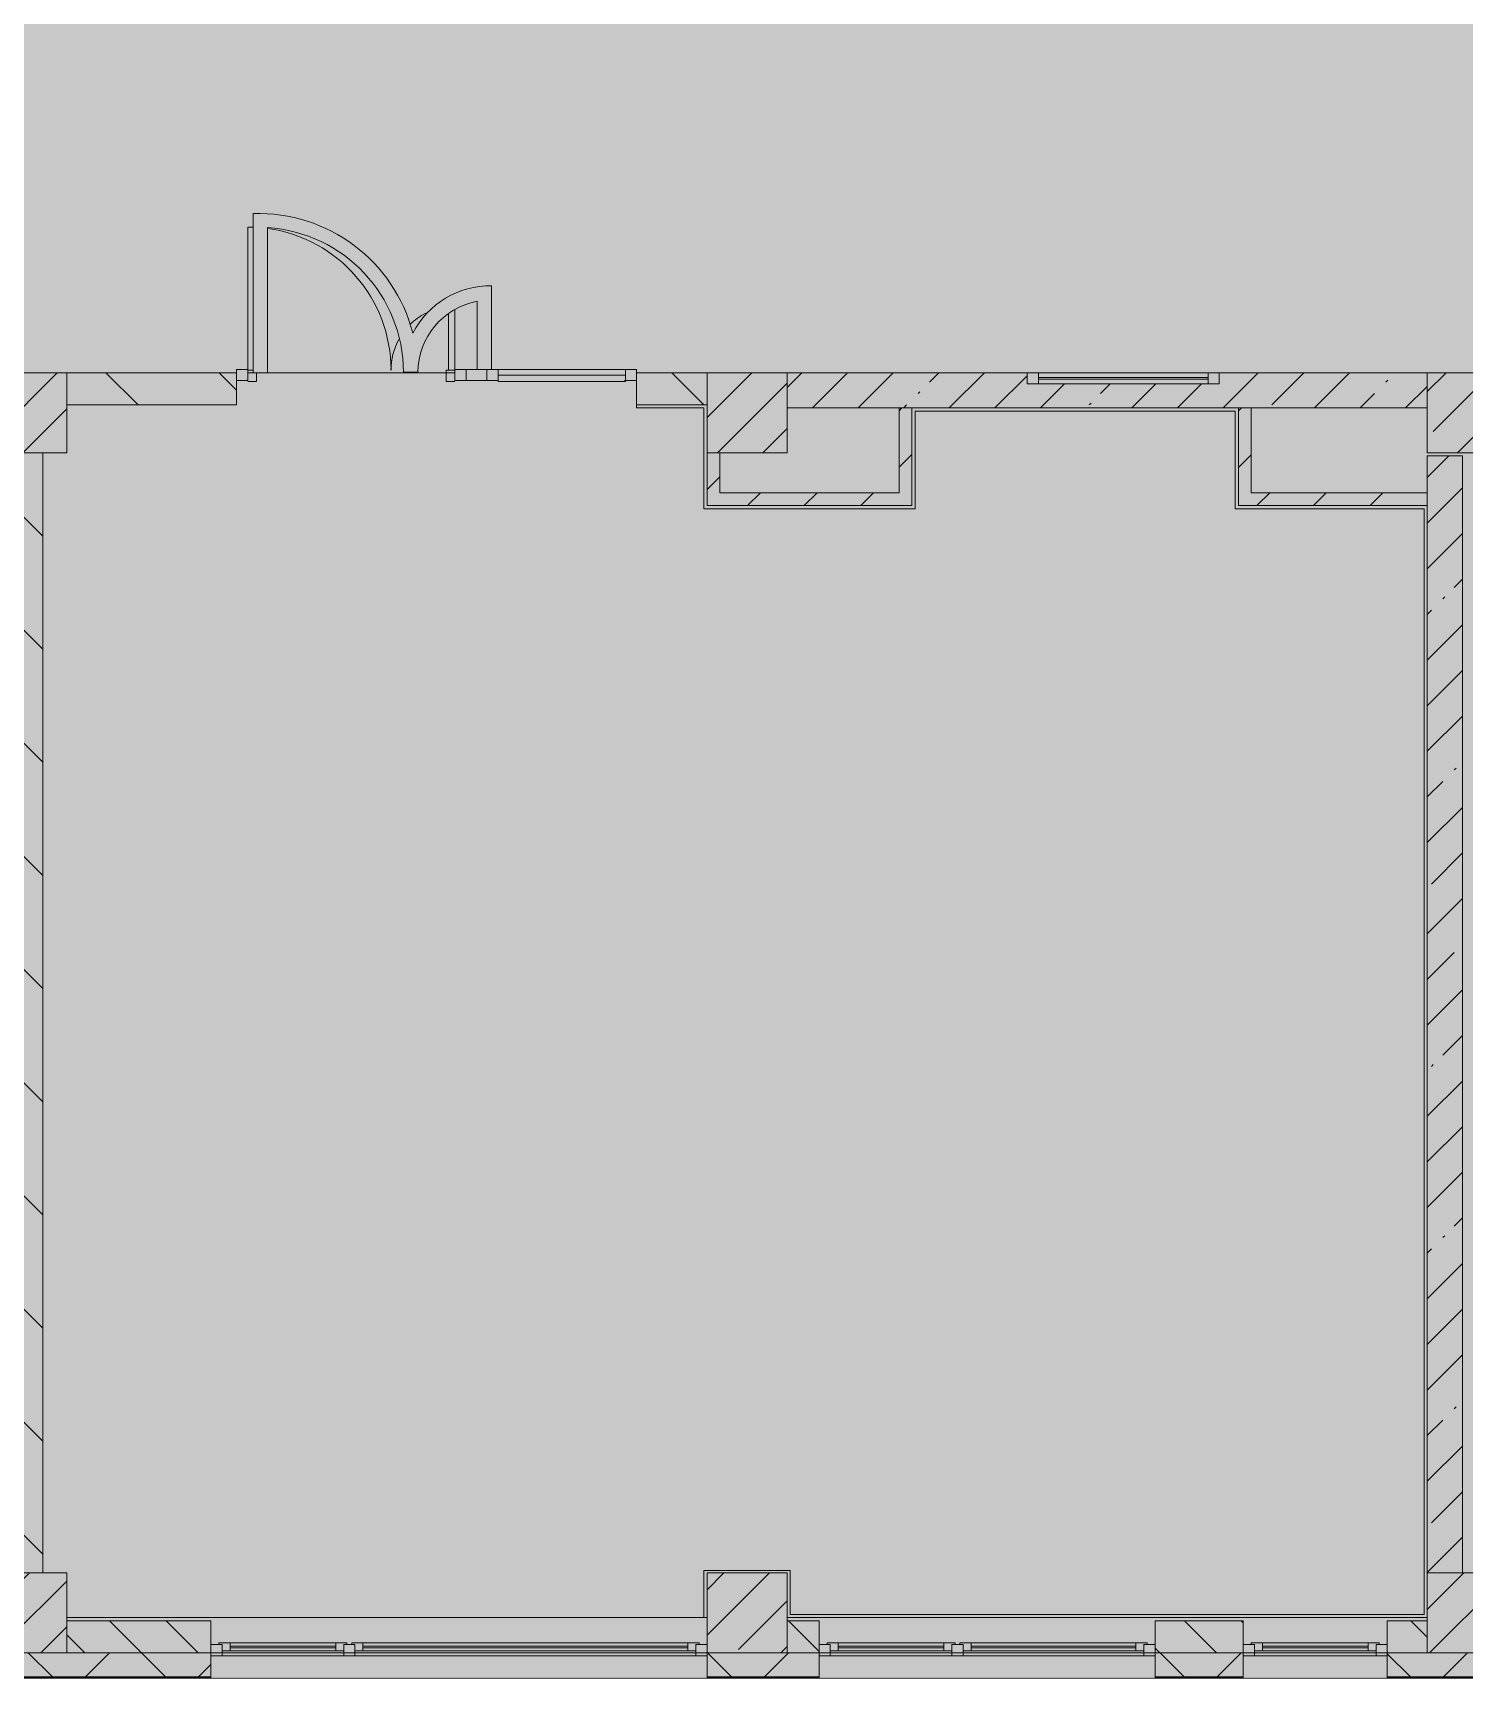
# Model space of a CAD drawing. Header units: millimetres. Extents: x 35524 to 235479, y -8553 to 29000.
# Drawn here: x 165167 to 174109, y -258 to 10024 of the extents above; entities that cross this region are included whole.
import ezdxf

# ---------------------------------------------------------------- set-up
doc = ezdxf.new("R2010")
doc.units = ezdxf.units.MM
doc.layers.add('A-DETL-GENF-3', color=7, linetype='Continuous', lineweight=9, true_color=0xc0c0c0, transparency=0.4)
for name, color, linetype, lineweight, true_color in [('A-DETL-GENF-5', 7, 'Continuous', 5, 0xb7b7b7), ('A-DOOR-3', 7, 'Continuous', 5, 0xe2e2e2), ('A-DOOR-4', 7, 'Continuous', 5, 0xb7b7b7), ('A-FLOR-1', 7, 'Continuous', 5, 0xb7b7b7), ('A-GLAZ-3', 7, 'Continuous', 5, 0x737373), ('A-GLAZ-CURT-2', 7, 'Continuous', 5, 0x737373), ('A-GLAZ-CWMG-2', 7, 'Continuous', 5, 0x737373), ('A-WALL-7', 7, 'Continuous', 5, 0x737373), ('A-WALL-8', 7, 'Continuous', 9, 0x737373), ('I-WALL-23', 7, 'Continuous', 5, 0x737373), ('S-COLS-2', 7, 'Continuous', 5, 0x737373)]:
    doc.layers.add(name, color=color, linetype=linetype, lineweight=lineweight, true_color=true_color)
for name, color, linetype, lineweight in [('A-GLAZ-CURT-3', 7, 'Continuous', 5), ('A-WALL', 7, 'Continuous', 9), ('A-WALL-6', 7, 'Continuous', 5), ('I-WALL-24', 7, 'Continuous', 5), ('S-COLS-1', 7, 'Continuous', 5)]:
    doc.layers.add(name, color=color, linetype=linetype, lineweight=lineweight)
pattern_1 = [(45, (108468.84, 0), (-285.1231, 285.1231), []), (45, (108753.96, 0), (-285.1231, 285.1231), [504.031, -100.806, 16.764, -84.042])]
pattern_2 = [(135, (108468.84, 0), (-353.5534, -353.5534), [])]
pattern_3 = [(45, (108468.84, 0), (-176.7767, 176.7767), [])]

# ---------------------------------------------------------------- blocks, each defined once
blk = doc.blocks.new('BSC_Колонна _Прямоугольная - 500х500-V106-3_4_2_птичка')
at = {"layer": 'S-COLS-1'}
h = blk.add_hatch(dxfattribs=at)
h.set_pattern_fill('FP_81', color=256, style=0, pattern_type=2)
h.set_pattern_definition([(45, (-61160, -7650), (-285.1231, 285.1231), []), (45, (-60874.88, -7650), (-285.123, 285.123), [504.031, -100.806, 16.764, -84.042])])
h.paths.add_polyline_path([(-250, -250), (250, -250), (250, 250), (-250, 250)])
at = {"layer": 'S-COLS-2'}
for p, q in [((250, 250), (-250, 250)), ((-250, 250), (-250, -250)), ((250, -250), (250, 250)), ((-250, -250), (250, -250))]:
    blk.add_line(p, q, dxfattribs=at)
blk = doc.blocks.new('BSC_Колонна _Прямоугольная - 500х500-V113-3_4_2_птичка')
at = {"layer": 'S-COLS-1'}
h = blk.add_hatch(dxfattribs=at)
h.set_pattern_fill('FP_88', color=256, style=0, pattern_type=2)
h.set_pattern_definition([(45, (-61160, -150), (-285.123, 285.123), []), (45, (-60874.88, -150), (-285.123, 285.123), [504.031, -100.806, 16.764, -84.042])])
h.paths.add_polyline_path([(-250, -250), (250, -250), (250, 250), (-250, 250)])
at = {"layer": 'S-COLS-2'}
for p, q in [((250, 250), (-250, 250)), ((-250, 250), (-250, -250)), ((250, -250), (250, 250)), ((-250, -250), (250, -250))]:
    blk.add_line(p, q, dxfattribs=at)
blk = doc.blocks.new('BSC_Колонна _Прямоугольная - 500х500-V114-3_4_2_птичка')
at = {"layer": 'S-COLS-1'}
h = blk.add_hatch(dxfattribs=at)
h.set_pattern_fill('FP_89', color=256, style=0, pattern_type=2)
h.set_pattern_definition([(45, (-65660, -150), (-285.1231, 285.1231), []), (45, (-65374.88, -150), (-285.1231, 285.1231), [504.031, -100.806, 16.764, -84.042])])
h.paths.add_polyline_path([(-250, -250), (250, -250), (250, 250), (-250, 250)])
at = {"layer": 'S-COLS-2'}
for p, q in [((250, 250), (-250, 250)), ((-250, 250), (-250, -250)), ((250, -250), (250, 250)), ((-250, -250), (250, -250))]:
    blk.add_line(p, q, dxfattribs=at)
blk = doc.blocks.new('BSC_Колонна _Прямоугольная - 500х500-V117-3_4_2_птичка')
at = {"layer": 'S-COLS-1'}
h = blk.add_hatch(dxfattribs=at)
h.set_pattern_fill('FP_92', color=256, style=0, pattern_type=2)
h.set_pattern_definition([(45, (-65660, -7650), (-285.1231, 285.1231), []), (45, (-65374.88, -7650), (-285.1231, 285.1231), [504.031, -100.806, 16.764, -84.042])])
h.paths.add_polyline_path([(-250, -250), (250, -250), (250, 22), (220, 22), (220, 30), (250, 30), (250, 250), (-250, 250), (-250, 30)])
at = {"layer": 'S-COLS-2'}
for p, q in [((220, 250), (-250, 250)), ((-250, 250), (-250, -250)), ((250, -250), (250, 22)), ((-250, -250), (250, -250))]:
    blk.add_line(p, q, dxfattribs=at)
blk = doc.blocks.new('BSC_Колонна _Прямоугольная - 500х500-V125-3_4_2_птичка')
at = {"layer": 'S-COLS-1'}
h = blk.add_hatch(dxfattribs=at)
h.set_pattern_fill('FP_109', color=256, style=0, pattern_type=2)
h.set_pattern_definition([(45, (-56660, -150), (-285.123, 285.123), []), (45, (-56374.88, -150), (-285.123, 285.123), [504.031, -100.806, 16.764, -84.042])])
h.paths.add_polyline_path([(-250, -250), (250, -250), (250, 250), (-250, 250), (-250, 80)])
at = {"layer": 'S-COLS-2'}
for p, q in [((250, 250), (-250, 250)), ((-250, 250), (-250, -250)), ((250, -250), (250, 250)), ((-250, -250), (250, -250))]:
    blk.add_line(p, q, dxfattribs=at)
blk = doc.blocks.new('BSC_Колонна _Прямоугольная - 500х500-V126-3_4_2_птичка')
at = {"layer": 'S-COLS-1'}
h = blk.add_hatch(dxfattribs=at)
h.set_pattern_fill('FP_110', color=256, style=0, pattern_type=2)
h.set_pattern_definition([(45, (-56660, -7650), (-285.123, 285.123), []), (45, (-56374.88, -7650), (-285.123, 285.123), [504.031, -100.806, 16.764, -84.042])])
h.paths.add_polyline_path([(-250, -250), (250, -250), (250, 250), (-250, 250)])
at = {"layer": 'S-COLS-2'}
for p, q in [((250, 250), (-250, 250)), ((-250, 250), (-250, -250)), ((250, -250), (250, 250)), ((-250, -250), (250, -250))]:
    blk.add_line(p, q, dxfattribs=at)
blk = doc.blocks.new('120_Окно_СКБ_2Ст - 120_Окно_СКБ_2Ст 3100х2500 _мал_створка слева_ 2-22446355-3_4_2_птичка')
at = {"layer": 'A-GLAZ-3'}
for p, q in [((-1550, -127), (-1550, -57)), ((-1550, -57), (-1480, -57)), ((1550, -57), (-1550, -57)), ((-1480, -57), (-1480, -127)), ((650, -87), (-1480, -87)), ((-1480, -87), (-1480, -127)), ((-1430, -137), (-1430, -87)), ((600, -137), (600, -87)), ((650, -127), (650, -57)), ((650, -57), (720, -57)), ((650, -127), (650, -87)), ((720, -57), (720, -127)), ((1480, -87), (720, -87)), ((720, -87), (720, -127)), ((770, -137), (770, -87)), ((1430, -137), (1430, -87)), ((1480, -127), (1480, -57)), ((1480, -57), (1550, -57)), ((1480, -127), (1480, -87)), ((1550, -57), (1550, -127)), ((-1480, -127), (-1550, -127)), ((-1550, -127), (-1500, -127)), ((-1480, -127), (-1500, -127)), ((-1500, -127), (-1500, -137)), ((-1500, -137), (670, -137)), ((670, -137), (-1500, -137)), ((-1430, -107), (600, -107)), ((600, -117), (-1430, -117)), ((720, -127), (650, -127)), ((670, -127), (650, -127)), ((670, -127), (700, -127)), ((670, -137), (670, -127)), ((720, -127), (700, -127)), ((700, -127), (700, -137)), ((700, -137), (1500, -137)), ((1500, -137), (700, -137)), ((770, -107), (1430, -107)), ((1430, -117), (770, -117)), ((1550, -127), (1480, -127)), ((1500, -127), (1480, -127)), ((1500, -127), (1550, -127)), ((1500, -137), (1500, -127))]:
    blk.add_line(p, q, dxfattribs=at)
blk = doc.blocks.new('120_Окно_СКБ_1Ст - 120_Окно_СКБ_1Ст 900х2500_h_-V132-3_4_2_птичка')
at = {"layer": 'A-GLAZ-3'}
for p, q in [((-450, -127), (-450, -57)), ((-450, -57), (-380, -57)), ((450, -57), (-450, -57)), ((-380, -57), (-380, -127)), ((380, -87), (-380, -87)), ((-380, -87), (-380, -127)), ((-330, -137), (-330, -87)), ((330, -137), (330, -87)), ((380, -127), (380, -57)), ((380, -57), (450, -57)), ((380, -127), (380, -87)), ((450, -57), (450, -127)), ((-380, -127), (-450, -127)), ((-450, -127), (-400, -127)), ((-380, -127), (-400, -127)), ((-400, -127), (-400, -137)), ((-400, -137), (400, -137)), ((400, -137), (-400, -137)), ((-330, -107), (330, -107)), ((330, -117), (-330, -117)), ((450, -127), (380, -127)), ((400, -127), (380, -127)), ((400, -127), (450, -127)), ((400, -137), (400, -127))]:
    blk.add_line(p, q, dxfattribs=at)
blk = doc.blocks.new('120_Окно_СКБ_2Ст - 120_Окно_СКБ_2Ст 2100х2400 _мал створка справа_-V133-3_4_2_птичка')
at = {"layer": 'A-GLAZ-3'}
for p, q in [((-1050, -127), (-1050, -57)), ((-1050, -57), (-980, -57)), ((1050, -57), (-1050, -57)), ((-980, -57), (-980, -127)), ((150, -87), (-980, -87)), ((-980, -87), (-980, -127)), ((-930, -137), (-930, -87)), ((100, -137), (100, -87)), ((150, -127), (150, -57)), ((150, -57), (220, -57)), ((150, -127), (150, -87)), ((220, -57), (220, -127)), ((980, -87), (220, -87)), ((220, -87), (220, -127)), ((270, -137), (270, -87)), ((930, -137), (930, -87)), ((980, -127), (980, -57)), ((980, -57), (1050, -57)), ((980, -127), (980, -87)), ((1050, -57), (1050, -127)), ((-980, -127), (-1050, -127)), ((-1050, -127), (-1000, -127)), ((-980, -127), (-1000, -127)), ((-1000, -127), (-1000, -137)), ((-1000, -137), (170, -137)), ((170, -137), (-1000, -137)), ((-930, -107), (100, -107)), ((100, -117), (-930, -117)), ((220, -127), (150, -127)), ((170, -127), (150, -127)), ((170, -127), (198, -127)), ((170, -137), (170, -127)), ((220, -127), (200, -127)), ((200, -127), (200, -137)), ((200, -137), (1000, -137)), ((1000, -137), (200, -137)), ((270, -107), (930, -107)), ((930, -117), (270, -117)), ((1050, -127), (980, -127)), ((1000, -127), (980, -127)), ((1000, -127), (1050, -127)), ((1000, -137), (1000, -127))]:
    blk.add_line(p, q, dxfattribs=at)
blk = doc.blocks.new('Прямоугольный импост - 50 x 70 мм-V266-3_4_2_птичка')
at = {"layer": 'A-GLAZ-CWMG-2'}
for p, q in [((-70, 35), (0, 35)), ((-70, -35), (-70, 35)), ((0, 35), (0, -35)), ((0, -35), (-70, -35))]:
    blk.add_line(p, q, dxfattribs=at)
blk = doc.blocks.new('Дверь_Витражная_остекление_ - ДВН_ДАО_Главный вход_1200 в свету-V275-3_4_2_птичка')
at = {"layer": 'A-DOOR-3'}
for points in [[(-647, 30), (-613, 35), (-613, 925), (-647, 921), (-647, 35)], [(607, 30), (647, 35), (647, 410), (607, 378), (607, 35)]]:
    blk.add_hatch(color=256, dxfattribs=at).paths.add_polyline_path(points)
at = {"layer": 'A-DETL-GENF-5'}
for p, q in [((-613, 925), (-647, 925)), ((-647, 925), (-647, 35)), ((607, 384), (607, 30)), ((647, 35), (647, 410)), ((-647, 30), (-613, 30)), ((-613, 30), (-647, 30)), ((-592, -40), (-592, 14)), ((592, -40), (592, 30)), ((592, 30), (647, 30)), ((607, 30), (647, 30)), ((-647, -40), (-592, -40)), ((647, -40), (592, -40))]:
    blk.add_line(p, q, dxfattribs=at)
at = {"layer": 'A-DOOR-4'}
for p, q in [((-647, 925), (-647, 35)), ((647, 410), (647, 35))]:
    blk.add_line(p, q, dxfattribs=at)
for centre, radius, start, end in [((-647, 30), 895, 87.7864, 90), ((-647, 30), 895, 360, 81.929), ((647, 30), 400, 116.9009, 134.5716), ((647, 30), 400, 151.2391, 180)]:
    blk.add_arc(centre, radius, start, end, dxfattribs=at)
blk = doc.blocks.new('Системная панель - Стемалит - 40мм-V268-3_4_2_птичка')
at = {"layer": 'A-GLAZ-CURT-2'}
for p, q in [((65, 35), (-65, 35)), ((-65, 35), (-65, -35)), ((65, -35), (65, 35)), ((-65, -35), (65, -35))]:
    blk.add_line(p, q, dxfattribs=at)
blk = doc.blocks.new('Прямоугольный импост - 50 x 70 мм-V269-3_4_2_птичка')
at = {"layer": 'A-GLAZ-CWMG-2'}
for p, q in [((-35, 35), (35, 35)), ((-35, -35), (-35, 35)), ((35, 35), (35, -35)), ((35, -35), (-35, -35))]:
    blk.add_line(p, q, dxfattribs=at)
blk = doc.blocks.new('Прямоугольный импост - 50 x 70 мм-V270-3_4_2_птичка')
at = {"layer": 'A-GLAZ-CWMG-2'}
for p, q in [((0, 35), (-70, 35)), ((-70, 35), (-70, -35)), ((0, -35), (0, 35)), ((-70, -35), (0, -35))]:
    blk.add_line(p, q, dxfattribs=at)
blk = doc.blocks.new('Системная панель - Стекло - 40мм-V276-3_4_2_птичка')
at = {"layer": 'A-GLAZ-CURT-3'}
h = blk.add_hatch(dxfattribs=at)
h.set_pattern_fill('FP_183', color=256, style=0, pattern_type=2)
h.set_pattern_definition([(45, (-60502.5, -7385.7), (-1414.214, 1414.214), [1000, -3000]), (45, (-61502.5, -7885.7), (-1414.214, 1414.214), [3000, -1000]), (45, (-59502.5, -8385.7), (-1414.214, 1414.214), [1000, -3000])])
h.paths.add_polyline_path([(398, -40), (398, 0), (-398, 0), (-398, -40), (-337, -40)])
at = {"layer": 'A-GLAZ-CURT-2'}
for p, q in [((398, 0), (-398, 0)), ((-398, 0), (-398, -40)), ((398, -40), (398, 0)), ((-398, -40), (398, -40))]:
    blk.add_line(p, q, dxfattribs=at)
blk = doc.blocks.new('Прямоугольный импост - 50 x 70 мм-V272-3_4_2_птичка')
at = {"layer": 'A-GLAZ-CWMG-2'}
for p, q in [((-35, 35), (35, 35)), ((-35, -35), (-35, 35)), ((35, 35), (35, -35)), ((35, -35), (-35, -35))]:
    blk.add_line(p, q, dxfattribs=at)
blk = doc.blocks.new('Прямоугольный импост - 50 x 70 мм-V273-3_4_2_птичка')
at = {"layer": 'A-GLAZ-CWMG-2'}
blk.add_line((42060, 7920), (41265, 7920), dxfattribs=at)
blk = doc.blocks.new('120_Окно_СКБ_1Ст - 120_Окно_СКБ_1Ст 400х1200 EI30-V279-3_4_2_птичка')
at = {"layer": 'A-GLAZ-3'}
for p, q in [((-600, 40), (-600, 110)), ((-600, 110), (-530, 110)), ((600, 110), (-600, 110)), ((-530, 110), (-530, 40)), ((530, 40), (530, 110)), ((530, 110), (600, 110)), ((600, 110), (600, 40)), ((-530, 40), (-600, 40)), ((-600, 40), (600, 40)), ((530, 80), (-530, 80)), ((530, 70), (-530, 70)), ((600, 40), (530, 40))]:
    blk.add_line(p, q, dxfattribs=at)

msp = doc.modelspace()

# ---------------------------------------------------------------- hatches: boundary and pattern name
at = {"layer": 'A-DETL-GENF-3'}
msp.add_hatch(color=256, dxfattribs=at).paths.add_polyline_path([(179320.8, -251.7), (184318.8, -251.7), (184318.8, 3288.3), (193038.8, 3288.3), (193038.8, 27348.3), (150378.8, 27348.3), (150378.8, 23888.3), (146779, 23888.3), (146779, -251.7), (178388.6, -251.7)])
at = {"layer": 'A-WALL-6'}
h = msp.add_hatch(dxfattribs=at)
h.set_pattern_fill('FP_100', color=256, style=0, pattern_type=2)
h.set_pattern_definition([(135, (108468.84, 0), (-176.7767, -176.7767), [])])
h.paths.add_polyline_path([(173727.6, -100), (173878.8, -100), (173878.8, 100), (173628.8, 100), (173628.8, -100)])
h.paths.add_polyline_path([(163473.3, -100), (163978.8, -100), (163978.8, 100), (163228.8, 100), (163228.8, -100)])
h.paths.add_polyline_path([(165378.8, -100), (166278.8, -100), (166278.8, 100), (165378.8, 100), (165378.8, -52.2)])
h.paths.add_polyline_path([(172728.8, -100), (172728.8, 100), (172178.8, 100), (172178.8, -100)])
h.paths.add_polyline_path([(169878.8, -100), (170078.8, -100), (170078.8, 100), (169878.8, 100), (169878.8, 42.9)])
h.paths.add_polyline_path([(156628.8, -100), (156628.8, 100), (156378.8, 100), (156378.8, -100)])
h.paths.add_polyline_path([(159478.8, -100), (159478.8, 100), (158728.8, 100), (158728.8, -100)])
h.paths.add_polyline_path([(152286.9, -100), (152778.8, -100), (152778.8, 100), (151878.8, 100), (151878.8, -100)])
h.paths.add_polyline_path([(160878.8, -100), (161128.8, -100), (161128.8, 100), (160878.8, 100), (160878.8, 33.3)])
h.paths.add_polyline_path([(151378.8, -100), (151378.8, 100), (151128.8, 100), (151128.8, -100)])
h.paths.add_polyline_path([(150228.8, -100), (150228.8, 100), (149608.8, 100), (149608.8, -100)])
h.paths.add_polyline_path([(146958.8, -100), (147008.8, -100), (147008.8, 100), (146958.8, 100)])
h = msp.add_hatch(dxfattribs=at)
h.set_pattern_fill('FP_102', color=256, style=0, pattern_type=2)
h.set_pattern_definition([(45, (108468.84, 0), (-353.5534, 353.5534), []), (135, (108468.84, 0), (-353.5534, -353.5534), [])])
h.paths.add_polyline_path([(179128.8, -250), (179128.8, -100), (175528.8, -100), (175528.8, -250), (178388.6, -250)])
h.paths.add_polyline_path([(184168.8, -250), (184168.8, -100), (180028.8, -100), (180028.8, -250), (183981.8, -250)])
h.paths.add_polyline_path([(166269.9, -250), (166278.8, -250), (166278.8, -100), (165095.9, -100), (165095.9, -250), (165337.7, -250)])
h.paths.add_polyline_path([(169878.8, -250), (170078.8, -250), (170078.8, -100), (169378.8, -100), (169378.8, -250)])
h.paths.add_polyline_path([(172178.8, -250), (172728.8, -250), (172728.8, -100), (172178.8, -100)])
h.paths.add_polyline_path([(174378.8, -250), (174628.8, -250), (174628.8, -100), (173628.8, -100), (173628.8, -250), (173878.8, -250)])
at = {"layer": 'I-WALL-24'}
h = msp.add_hatch(dxfattribs=at)
h.set_pattern_fill('FP_101', color=256, style=0, pattern_type=2)
h.set_pattern_definition(pattern_2)
h.paths.add_polyline_path([(169066.5, 7700), (169378.8, 7700), (169378.8, 7900), (168938.8, 7900), (168938.8, 7700)])
h.paths.add_polyline_path([(165378.8, 7700), (166438.8, 7700), (166438.8, 7900), (165378.8, 7900)])
h = msp.add_hatch(dxfattribs=at)
h.set_pattern_fill('FP_98', color=256, style=0, pattern_type=2)
h.set_pattern_definition(pattern_1)
h.paths.add_polyline_path([(170658.8, 7680), (173878.8, 7680), (173878.8, 7900), (172578.8, 7900), (172578.8, 7830), (171378.8, 7830), (171378.8, 7900), (169878.8, 7900), (169878.8, 7680), (170578.8, 7680)])
h = msp.add_hatch(dxfattribs=at)
h.set_pattern_fill('FP_103', color=256, style=0, pattern_type=2)
h.set_pattern_definition(pattern_3)
h.paths.add_polyline_path([(170658.8, 7150), (170658.8, 7680), (170578.8, 7680), (170578.8, 7150)])
h = msp.add_hatch(dxfattribs=at)
h.set_pattern_fill('FP_103', color=256, style=0, pattern_type=2)
h.set_pattern_definition(pattern_3)
h.paths.add_polyline_path([(172778.8, 7070), (172778.8, 7680), (172698.8, 7680), (172698.8, 7070)])
h = msp.add_hatch(dxfattribs=at)
h.set_pattern_fill('FP_101', color=256, style=0, pattern_type=2)
h.set_pattern_definition(pattern_2)
h.paths.add_polyline_path([(165029.6, 400), (165229.6, 400), (165229.6, 7400), (165029.6, 7400), (165029.6, 808.9)])
h = msp.add_hatch(dxfattribs=at)
h.set_pattern_fill('FP_103', color=256, style=0, pattern_type=2)
h.set_pattern_definition(pattern_3)
h.paths.add_polyline_path([(169458.8, 7150), (169458.8, 7400), (169378.8, 7400), (169378.8, 7150)])
h = msp.add_hatch(dxfattribs=at)
h.set_pattern_fill('FP_98', color=256, style=0, pattern_type=2)
h.set_pattern_definition(pattern_1)
h.paths.add_polyline_path([(173878.8, 400), (174098.8, 400), (174098.8, 7380), (173878.8, 7380), (173878.8, 808.9)])
h = msp.add_hatch(dxfattribs=at)
h.set_pattern_fill('FP_103', color=256, style=0, pattern_type=2)
h.set_pattern_definition(pattern_3)
h.paths.add_polyline_path([(169378.8, 7070), (170658.8, 7070), (170658.8, 7150), (169378.8, 7150)])
h = msp.add_hatch(dxfattribs=at)
h.set_pattern_fill('FP_103', color=256, style=0, pattern_type=2)
h.set_pattern_definition(pattern_3)
h.paths.add_polyline_path([(173878.8, 7070), (173878.8, 7150), (172778.8, 7150), (172778.8, 7070), (172795.4, 7070)])

# ---------------------------------------------------------------- linework, layer by layer
at = {"layer": 'A-FLOR-1'}
for p, q in [((166542.9, 8894.4), (166542.9, 7900)), ((166632.9, 7900), (166632.9, 8806.8)), ((168033, 7920.7), (168033, 8443.9)), ((167943, 8346.4), (167943, 7920.7)), ((166542.9, 7900), (166508.8, 7900)), ((166542.9, 7900), (166632.9, 7900)), ((167803.8, 7900), (166632.9, 7900)), ((167481.5, 7903.5), (167571.5, 7903.5)), ((168938.8, 7680), (168938.8, 7700)), ((169358.8, 7680), (168938.8, 7680)), ((169358.8, 7050), (169358.8, 7680)), ((172678.8, 7660), (170678.8, 7660)), ((170678.8, 7660), (170678.8, 7050)), ((172678.8, 7050), (172678.8, 7660)), ((170678.8, 7050), (169358.8, 7050)), ((173858.8, 7050), (172678.8, 7050)), ((173858.8, 140), (173858.8, 7050)), ((169358.8, 120), (169358.8, 415)), ((169358.8, 415), (169898.8, 415)), ((169898.8, 415), (169898.8, 140)), ((169898.8, 140), (173858.8, 140))]:
    msp.add_line(p, q, dxfattribs=at)
for centre, radius, start, end in [((166576.5, 7900), 995, 14.33829, 91.93805), ((166576.5, 7903.5), 905, 360, 86.42904), ((168025.5, 7900), 544, 89.21005, 153.06648), ((168025.5, 7900), 454, 100.46985, 179.55829)]:
    msp.add_arc(centre, radius, start, end, dxfattribs=at)
at = {"layer": 'A-WALL'}
for p, q in [((164878.8, -253), (166278.8, -253)), ((169378.8, -253), (170078.8, -253)), ((172178.8, -253), (172728.8, -253)), ((173628.8, -253), (174628.8, -253))]:
    msp.add_line(p, q, dxfattribs=at)
at = {"layer": 'A-WALL-6'}
for q in [(158728.8, -258), (184326.8, -258)]:
    msp.add_line((173628.8, -258), q, dxfattribs=at)
at = {"layer": 'A-WALL-7'}
for p, q in [((166278.8, 100), (165378.8, 100)), ((166278.8, -258), (166278.8, 100)), ((170078.8, 100), (169878.8, 100)), ((170078.8, -258), (170078.8, 100)), ((172728.8, 100), (172178.8, 100)), ((172178.8, 100), (172178.8, -258)), ((172728.8, -258), (172728.8, 100)), ((173878.8, 100), (173628.8, 100)), ((173628.8, 100), (173628.8, -258)), ((166278.8, -100), (169378.8, -100)), ((169378.8, -100), (169378.8, -258)), ((170078.8, -100), (172178.8, -100)), ((172728.8, -100), (173628.8, -100))]:
    msp.add_line(p, q, dxfattribs=at)
at = {"layer": 'A-WALL-8'}
for p, q in [((170658.8, 7680), (170578.8, 7680)), ((172778.8, 7680), (172698.8, 7680)), ((173878.8, 7070), (173878.8, 7150)), ((165378.8, -100), (166278.8, -100)), ((169878.8, -100), (170078.8, -100)), ((172178.8, -100), (172728.8, -100)), ((173878.8, -100), (173628.8, -100)), ((164878.8, -250), (166278.8, -250)), ((169378.8, -250), (170078.8, -250)), ((172178.8, -250), (172728.8, -250)), ((173628.8, -250), (174628.8, -250))]:
    msp.add_line(p, q, dxfattribs=at)
at = {"layer": 'I-WALL-23'}
for p, q in [((166438.8, 7900), (165378.8, 7900)), ((166438.8, 7700), (166438.8, 7900)), ((169378.8, 7900), (168938.8, 7900)), ((168938.8, 7900), (168938.8, 7700)), ((171378.8, 7900), (169878.8, 7900)), ((173878.8, 7900), (172578.8, 7900)), ((165378.8, 7700), (166438.8, 7700)), ((168938.8, 7700), (169378.8, 7700)), ((169878.8, 7680), (170578.8, 7680)), ((170578.8, 7680), (170578.8, 7150)), ((170658.8, 7070), (170658.8, 7680)), ((170658.8, 7680), (172698.8, 7680)), ((172698.8, 7680), (172698.8, 7070)), ((172778.8, 7150), (172778.8, 7680)), ((172778.8, 7680), (173878.8, 7680)), ((165229.6, 400), (165229.6, 7400)), ((169378.8, 7400), (169378.8, 7070)), ((169458.8, 7150), (169458.8, 7400)), ((173878.8, 7380), (173878.8, 7150)), ((174098.8, 7380), (173878.8, 7380)), ((174098.8, 400), (174098.8, 7380)), ((170578.8, 7150), (169458.8, 7150)), ((173878.8, 7150), (172778.8, 7150)), ((169378.8, 7070), (170658.8, 7070)), ((172698.8, 7070), (173878.8, 7070)), ((173878.8, 7070), (173878.8, 400)), ((165378.8, 120), (169378.8, 120)), ((169878.8, 120), (173878.8, 120))]:
    msp.add_line(p, q, dxfattribs=at)

# ---------------------------------------------------------------- block references
at = {"layer": 'A-DOOR-4'}
msp.add_blockref('Дверь_Витражная_остекление_ - ДВН_ДАО_Главный вход_1200 в свету-V275-3_4_2_птичка', (167156.3, 7885.7), dxfattribs=at)
at = {"layer": 'A-GLAZ-3'}
msp.add_blockref('120_Окно_СКБ_1Ст - 120_Окно_СКБ_1Ст 400х1200 EI30-V279-3_4_2_птичка', (171978.8, 7790), dxfattribs=at)
at = {"layer": 'A-GLAZ-3', "rotation": 180}
for name, p in [('120_Окно_СКБ_2Ст - 120_Окно_СКБ_2Ст 3100х2500 _мал_створка слева_ 2-22446355-3_4_2_птичка', (167828.8, -175)), ('120_Окно_СКБ_2Ст - 120_Окно_СКБ_2Ст 2100х2400 _мал створка справа_-V133-3_4_2_птичка', (171128.8, -175)), ('120_Окно_СКБ_1Ст - 120_Окно_СКБ_1Ст 900х2500_h_-V132-3_4_2_птичка', (173178.8, -175))]:
    msp.add_blockref(name, p, dxfattribs=at)
at = {"layer": 'A-GLAZ-CURT-2'}
for name, p in [('Системная панель - Стемалит - 40мм-V268-3_4_2_птичка', (167938.8, 7885.7)), ('Системная панель - Стекло - 40мм-V276-3_4_2_птичка', (168471.3, 7885.7))]:
    msp.add_blockref(name, p, dxfattribs=at)
at = {"layer": 'A-GLAZ-CWMG-2', "rotation": 180}
msp.add_blockref('Прямоугольный импост - 50 x 70 мм-V270-3_4_2_птичка', (166438.8, 7885.7), dxfattribs=at)
at = {"layer": 'A-GLAZ-CWMG-2', "extrusion": (0, 0, -1), "rotation": 180}
for name, p in [('Прямоугольный импост - 50 x 70 мм-V269-3_4_2_птичка', (-167838.8, 7885.7)), ('Прямоугольный импост - 50 x 70 мм-V272-3_4_2_птичка', (-168038.8, 7885.7)), ('Прямоугольный импост - 50 x 70 мм-V266-3_4_2_птичка', (-168938.8, 7885.7))]:
    msp.add_blockref(name, p, dxfattribs=at)
at = {"layer": 'A-GLAZ-CWMG-2'}
msp.add_blockref('Прямоугольный импост - 50 x 70 мм-V273-3_4_2_птичка', (126808.8, 0.7), dxfattribs=at)
at = {"layer": 'S-COLS-2'}
for name, p in [('BSC_Колонна _Прямоугольная - 500х500-V126-3_4_2_птичка', (165128.8, 7650)), ('BSC_Колонна _Прямоугольная - 500х500-V106-3_4_2_птичка', (169628.8, 7650)), ('BSC_Колонна _Прямоугольная - 500х500-V117-3_4_2_птичка', (174128.8, 7650)), ('BSC_Колонна _Прямоугольная - 500х500-V125-3_4_2_птичка', (165128.8, 150)), ('BSC_Колонна _Прямоугольная - 500х500-V113-3_4_2_птичка', (169628.8, 150)), ('BSC_Колонна _Прямоугольная - 500х500-V114-3_4_2_птичка', (174128.8, 150))]:
    msp.add_blockref(name, p, dxfattribs=at)

doc.saveas('drawing.dxf')
